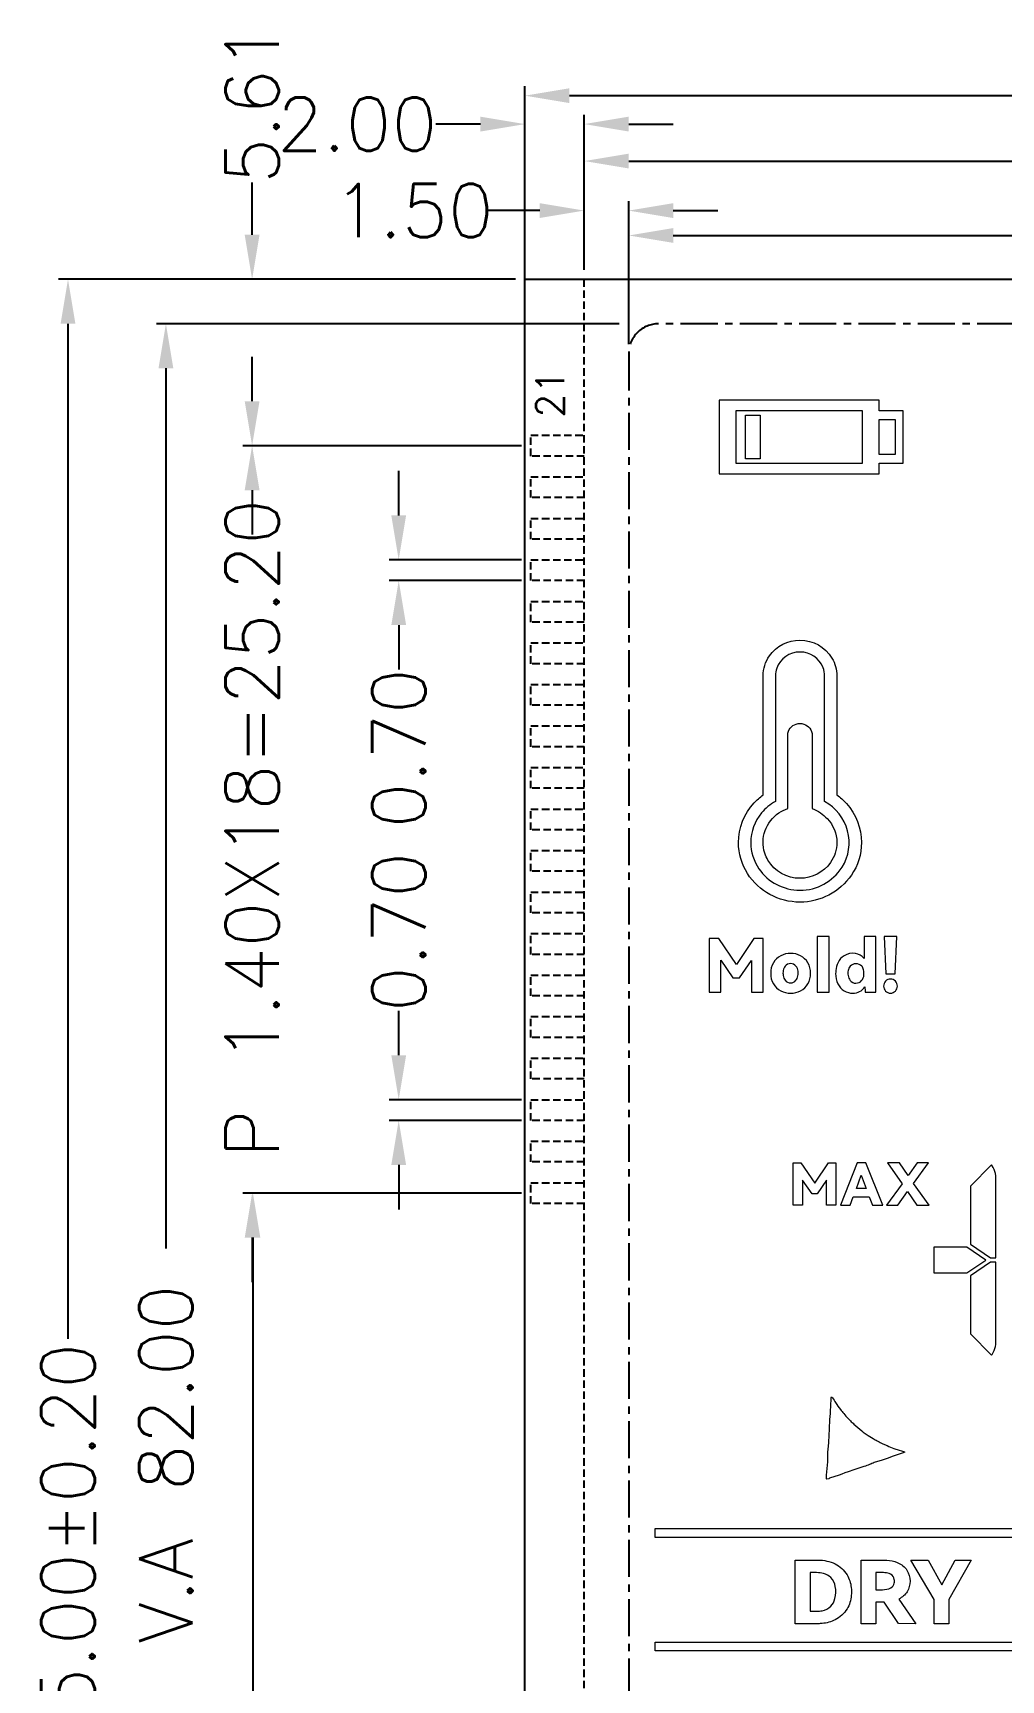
# Model space of a CAD drawing. Header units: millimetres. Extents: x 426 to 1899, y -1707 to -647.
# Drawn here: x 515.9 to 548.6, y -822.8 to -767.3 of the extents above; entities that cross this region are included whole.
import ezdxf
from ezdxf.enums import TextEntityAlignment as Align

# ---------------------------------------------------------------- set-up
doc = ezdxf.new("R2010")
doc.units = ezdxf.units.MM
doc.linetypes.add('CENTER', pattern=[2, 1.25, -0.25, 0.25, -0.25])
doc.linetypes.add('HIDDEN', pattern=[0.375, 0.25, -0.125])
doc.layers.add('dim', color=4, linetype='Continuous')
doc.layers.add('SY', color=5, linetype='Continuous')
doc.styles.add('ROMANS', font='ROMANS.shx', dxfattribs={"bigfont": 'AllInOneBig.shx'})
doc.styles.get("Standard").update_dxf_attribs({"font": 'txt', "bigfont": 'AllInOneBig.shx'})
doc.dimstyles.new('LCDDIM', dxfattribs={"dimtxt": 1.8, "dimasz": 1.5, "dimexe": 0.3175, "dimexo": 0.3175, "dimgap": 0.254, "dimtad": 0, "dimzin": 0, "dimdsep": 46, "dimtxsty": 'Standard', "dimcen": 0.09, "dimadec": 0, "dimazin": 0, "dimtfac": 1, "dimtofl": 0, "dimtmove": 0, "dimatfit": 0, "dimfxl": 1, "dimtolj": 1, "dimtzin": 0, "dimarcsym": 0})

# ---------------------------------------------------------------- blocks, each defined once
blk = doc.blocks.new('*D31')
at = {"layer": 'DEFPOINTS', "color": 0, "ltscale": 0.5}
for p in [(532.709, -806.427), (523.34, -860.618), (532.509, -860.618)]:
    blk.add_point(p, dxfattribs=at)
at = {"layer": 'dim', "color": 0, "lineweight": -2, "ltscale": 0.5}
for p, q in [((532.391, -806.427), (523.022, -806.427)), ((523.34, -807.927), (523.34, -840.471)), ((523.34, -859.118), (523.34, -847.579)), ((532.191, -860.618), (523.022, -860.618))]:
    blk.add_line(p, q, dxfattribs=at)
at = {"layer": 'dim', "color": 0, "ltscale": 0.5}
for points in [[(523.09, -807.927), (523.59, -807.927), (523.34, -806.427)], [(523.09, -859.118), (523.59, -859.118), (523.34, -860.618)]]:
    blk.add_solid(points, dxfattribs=at)
at = {"layer": 'dim', "color": 0, "ltscale": 0.5, "insert": (523.34, -844.025), "char_height": 1.8, "attachment_point": 5, "rotation": 90}
blk.add_mtext('\\A1;54.19', dxfattribs=at)
blk = doc.blocks.new('*D32')
at = {"layer": 'DEFPOINTS', "color": 0, "ltscale": 0.5}
for p in [(523.313, -781.227), (532.709, -781.227), (532.709, -806.427)]:
    blk.add_point(p, dxfattribs=at)
at = {"layer": 'dim', "color": 0, "lineweight": -2, "ltscale": 0.5}
for p, q in [((523.313, -779.727), (523.313, -778.227)), ((532.391, -781.227), (522.995, -781.227)), ((532.391, -806.427), (522.995, -806.427)), ((523.313, -807.927), (523.313, -809.427))]:
    blk.add_line(p, q, dxfattribs=at)
at = {"layer": 'dim', "color": 0, "ltscale": 0.5}
for points in [[(523.063, -779.727), (523.563, -779.727), (523.313, -781.227)], [(523.063, -807.927), (523.563, -807.927), (523.313, -806.427)]]:
    blk.add_solid(points, dxfattribs=at)
at = {"layer": 'dim', "color": 0, "ltscale": 0.5, "insert": (523.313, -794.128), "char_height": 1.8, "attachment_point": 5, "rotation": 90}
blk.add_mtext('\\A1;P 1.40X18=25.20', dxfattribs=at)
blk = doc.blocks.new('*D34')
at = {"layer": 'DEFPOINTS', "color": 0, "ltscale": 0.5}
for p in [(536.009, -774.14), (536.009, -778.118), (590.009, -778.118)]:
    blk.add_point(p, dxfattribs=at)
at = {"layer": 'dim', "color": 0, "lineweight": -2, "ltscale": 0.5}
for p, q in [((536.009, -777.8), (536.009, -773.823)), ((590.009, -777.8), (590.009, -773.823)), ((537.509, -774.14), (553.62, -774.14)), ((588.509, -774.14), (573.928, -774.14))]:
    blk.add_line(p, q, dxfattribs=at)
at = {"layer": 'dim', "color": 0, "ltscale": 0.5}
for points in [[(537.509, -773.89), (537.509, -774.39), (536.009, -774.14)], [(588.509, -773.89), (588.509, -774.39), (590.009, -774.14)]]:
    blk.add_solid(points, dxfattribs=at)
at = {"layer": 'dim', "color": 0, "ltscale": 0.5, "insert": (563.774, -774.14), "char_height": 1.8, "attachment_point": 5}
blk.add_mtext('\\A1;MIN V.A 54.00', dxfattribs=at)
blk = doc.blocks.new('*D35')
at = {"layer": 'DEFPOINTS', "color": 0, "ltscale": 0.5}
for p in [(534.509, -771.631), (534.509, -775.618), (591.509, -775.618)]:
    blk.add_point(p, dxfattribs=at)
at = {"layer": 'dim', "color": 0, "lineweight": -2, "ltscale": 0.5}
for p, q in [((534.509, -775.3), (534.509, -771.313)), ((591.509, -775.3), (591.509, -771.313)), ((536.009, -771.631), (556.01, -771.631)), ((590.009, -771.631), (570.318, -771.631))]:
    blk.add_line(p, q, dxfattribs=at)
at = {"layer": 'dim', "color": 0, "ltscale": 0.5}
for points in [[(536.009, -771.381), (536.009, -771.881), (534.509, -771.631)], [(590.009, -771.381), (590.009, -771.881), (591.509, -771.631)]]:
    blk.add_solid(points, dxfattribs=at)
at = {"layer": 'dim', "color": 0, "ltscale": 0.5, "insert": (563.164, -771.631), "char_height": 1.8, "attachment_point": 5}
blk.add_mtext('\\A1;57.00%%p0.20', dxfattribs=at)
blk = doc.blocks.new('*D36')
at = {"layer": 'DEFPOINTS', "color": 0, "ltscale": 0.5}
for p in [(532.509, -769.426), (593.509, -775.618), (532.509, -860.618)]:
    blk.add_point(p, dxfattribs=at)
at = {"layer": 'dim', "color": 0, "lineweight": -2, "ltscale": 0.5}
for p, q in [((532.509, -860.3), (532.509, -769.108)), ((593.509, -775.3), (593.509, -769.108)), ((534.009, -769.426), (555.918, -769.426)), ((592.009, -769.426), (569.626, -769.426))]:
    blk.add_line(p, q, dxfattribs=at)
at = {"layer": 'dim', "color": 0, "ltscale": 0.5}
for points in [[(534.009, -769.176), (534.009, -769.676), (532.509, -769.426)], [(592.009, -769.176), (592.009, -769.676), (593.509, -769.426)]]:
    blk.add_solid(points, dxfattribs=at)
at = {"layer": 'dim', "color": 0, "ltscale": 0.5, "insert": (562.772, -769.426), "char_height": 1.8, "attachment_point": 5}
blk.add_mtext('\\A1;61.00%%p0.20', dxfattribs=at)
blk = doc.blocks.new('*D37')
at = {"layer": 'DEFPOINTS', "color": 0, "ltscale": 0.5}
for p in [(520.407, -777.118), (536.009, -777.118), (536.009, -859.118)]:
    blk.add_point(p, dxfattribs=at)
at = {"layer": 'dim', "color": 0, "lineweight": -2, "ltscale": 0.5}
for p, q in [((535.691, -777.118), (520.089, -777.118)), ((520.407, -778.618), (520.407, -808.292)), ((520.407, -857.618), (520.407, -828.6)), ((535.691, -859.118), (520.089, -859.118))]:
    blk.add_line(p, q, dxfattribs=at)
at = {"layer": 'dim', "color": 0, "ltscale": 0.5}
for points in [[(520.157, -778.618), (520.657, -778.618), (520.407, -777.118)], [(520.157, -857.618), (520.657, -857.618), (520.407, -859.118)]]:
    blk.add_solid(points, dxfattribs=at)
at = {"layer": 'dim', "color": 0, "ltscale": 0.5, "insert": (520.407, -818.446), "char_height": 1.8, "attachment_point": 5, "rotation": 90}
blk.add_mtext('\\A1;MIN V.A 82.00', dxfattribs=at)
blk = doc.blocks.new('*D38')
at = {"layer": 'DEFPOINTS', "color": 0, "ltscale": 0.5}
for p in [(517.105, -775.618), (532.509, -775.618), (532.509, -860.618)]:
    blk.add_point(p, dxfattribs=at)
at = {"layer": 'dim', "color": 0, "lineweight": -2, "ltscale": 0.5}
for p, q in [((532.191, -775.618), (516.787, -775.618)), ((517.105, -777.118), (517.105, -811.344)), ((517.105, -859.118), (517.105, -825.652)), ((532.191, -860.618), (516.787, -860.618))]:
    blk.add_line(p, q, dxfattribs=at)
at = {"layer": 'dim', "color": 0, "ltscale": 0.5}
for points in [[(516.855, -777.118), (517.355, -777.118), (517.105, -775.618)], [(516.855, -859.118), (517.355, -859.118), (517.105, -860.618)]]:
    blk.add_solid(points, dxfattribs=at)
at = {"layer": 'dim', "color": 0, "ltscale": 0.5, "insert": (517.105, -818.498), "char_height": 1.8, "attachment_point": 5, "rotation": 90}
blk.add_mtext('\\A1;85.00%%p0.20', dxfattribs=at)
blk = doc.blocks.new('*D39')
at = {"layer": 'DEFPOINTS', "color": 0, "ltscale": 0.5}
for p in [(523.313, -775.618), (532.509, -775.618), (532.709, -781.227)]:
    blk.add_point(p, dxfattribs=at)
at = {"layer": 'dim', "color": 0, "lineweight": -2, "ltscale": 0.5}
for p, q in [((523.313, -774.118), (523.313, -772.351)), ((532.191, -775.618), (522.995, -775.618)), ((532.391, -781.227), (522.995, -781.227)), ((523.313, -782.727), (523.313, -784.227))]:
    blk.add_line(p, q, dxfattribs=at)
at = {"layer": 'dim', "color": 0, "ltscale": 0.5}
for points in [[(523.063, -774.118), (523.563, -774.118), (523.313, -775.618)], [(523.063, -782.727), (523.563, -782.727), (523.313, -781.227)]]:
    blk.add_solid(points, dxfattribs=at)
at = {"layer": 'dim', "color": 0, "ltscale": 0.5, "insert": (523.313, -769.697), "char_height": 1.8, "attachment_point": 5, "rotation": 90}
blk.add_mtext('\\A1;5.61', dxfattribs=at)
blk = doc.blocks.new('*D47')
at = {"layer": 'DEFPOINTS', "color": 0, "ltscale": 0.5}
for p in [(528.255, -803.277), (532.709, -803.277), (532.709, -803.977)]:
    blk.add_point(p, dxfattribs=at)
at = {"layer": 'dim', "color": 0, "lineweight": -2, "ltscale": 0.5}
for p, q in [((528.255, -801.777), (528.255, -800.277)), ((532.391, -803.277), (527.937, -803.277)), ((532.391, -803.977), (527.937, -803.977)), ((528.255, -805.477), (528.255, -806.977))]:
    blk.add_line(p, q, dxfattribs=at)
at = {"layer": 'dim', "color": 0, "ltscale": 0.5}
for points in [[(528.005, -801.777), (528.505, -801.777), (528.255, -803.277)], [(528.005, -805.477), (528.505, -805.477), (528.255, -803.977)]]:
    blk.add_solid(points, dxfattribs=at)
at = {"layer": 'dim', "color": 0, "ltscale": 0.5, "insert": (528.255, -797.623), "char_height": 1.8, "attachment_point": 5, "rotation": 90}
blk.add_mtext('\\A1;0.70', dxfattribs=at)
blk = doc.blocks.new('*D48')
at = {"layer": 'DEFPOINTS', "color": 0, "ltscale": 0.5}
for p in [(532.709, -785.077), (528.255, -785.777), (532.709, -785.777)]:
    blk.add_point(p, dxfattribs=at)
at = {"layer": 'dim', "color": 0, "lineweight": -2, "ltscale": 0.5}
for p, q in [((528.255, -783.577), (528.255, -782.077)), ((532.391, -785.077), (527.937, -785.077)), ((532.391, -785.777), (527.937, -785.777)), ((528.255, -787.277), (528.255, -788.777))]:
    blk.add_line(p, q, dxfattribs=at)
at = {"layer": 'dim', "color": 0, "ltscale": 0.5}
for points in [[(528.005, -783.577), (528.505, -783.577), (528.255, -785.077)], [(528.005, -787.277), (528.505, -787.277), (528.255, -785.777)]]:
    blk.add_solid(points, dxfattribs=at)
at = {"layer": 'dim', "color": 0, "ltscale": 0.5, "insert": (528.255, -791.431), "char_height": 1.8, "attachment_point": 5, "rotation": 90}
blk.add_mtext('\\A1;0.70', dxfattribs=at)
blk = doc.blocks.new('*D49')
at = {"layer": 'DEFPOINTS', "color": 0, "ltscale": 0.5}
for p in [(536.009, -773.301), (534.509, -775.618), (536.009, -775.618)]:
    blk.add_point(p, dxfattribs=at)
at = {"layer": 'dim', "color": 0, "lineweight": -2, "ltscale": 0.5}
for p, q in [((534.509, -775.3), (534.509, -772.983)), ((536.009, -775.3), (536.009, -772.983)), ((533.009, -773.301), (531.259, -773.301)), ((537.509, -773.301), (539.009, -773.301))]:
    blk.add_line(p, q, dxfattribs=at)
at = {"layer": 'dim', "color": 0, "ltscale": 0.5}
for points in [[(533.009, -773.051), (533.009, -773.551), (534.509, -773.301)], [(537.509, -773.051), (537.509, -773.551), (536.009, -773.301)]]:
    blk.add_solid(points, dxfattribs=at)
at = {"layer": 'dim', "color": 0, "ltscale": 0.5, "insert": (528.755, -773.301), "char_height": 1.8, "attachment_point": 5}
blk.add_mtext('\\A1;1.50', dxfattribs=at)
blk = doc.blocks.new('*D50')
at = {"layer": 'DEFPOINTS', "color": 0, "ltscale": 0.5}
for p in [(532.509, -770.385), (532.509, -775.618), (534.509, -775.618)]:
    blk.add_point(p, dxfattribs=at)
at = {"layer": 'dim', "color": 0, "lineweight": -2, "ltscale": 0.5}
for p, q in [((532.509, -775.3), (532.509, -770.068)), ((534.509, -775.3), (534.509, -770.068)), ((531.009, -770.385), (529.509, -770.385)), ((536.009, -770.385), (537.509, -770.385))]:
    blk.add_line(p, q, dxfattribs=at)
at = {"layer": 'dim', "color": 0, "ltscale": 0.5}
for points in [[(531.009, -770.135), (531.009, -770.635), (532.509, -770.385)], [(536.009, -770.135), (536.009, -770.635), (534.509, -770.385)]]:
    blk.add_solid(points, dxfattribs=at)
at = {"layer": 'dim', "color": 0, "ltscale": 0.5, "insert": (526.855, -770.385), "char_height": 1.8, "attachment_point": 5}
blk.add_mtext('\\A1;2.00', dxfattribs=at)

msp = doc.modelspace()

# ---------------------------------------------------------------- linework, layer by layer
msp.add_lwpolyline([(593.509, -775.618), (593.509, -860.618), (532.509, -860.618), (532.509, -775.618)], close=True)
at = {"linetype": 'HIDDEN'}
for points in [[(534.509, -860.618), (534.509, -775.618)], [(534.509, -781.577), (532.709, -781.577), (532.709, -780.877), (534.509, -780.877)], [(534.509, -782.977), (532.709, -782.977), (532.709, -782.277), (534.509, -782.277)], [(534.509, -784.377), (532.709, -784.377), (532.709, -783.677), (534.509, -783.677)], [(534.509, -785.777), (532.709, -785.777), (532.709, -785.077), (534.509, -785.077)], [(534.509, -787.177), (532.709, -787.177), (532.709, -786.477), (534.509, -786.477)], [(534.509, -788.577), (532.709, -788.577), (532.709, -787.877), (534.509, -787.877)], [(534.509, -789.977), (532.709, -789.977), (532.709, -789.277), (534.509, -789.277)], [(534.509, -791.377), (532.709, -791.377), (532.709, -790.677), (534.509, -790.677)], [(534.509, -792.777), (532.709, -792.777), (532.709, -792.077), (534.509, -792.077)], [(534.509, -794.177), (532.709, -794.177), (532.709, -793.477), (534.509, -793.477)], [(534.509, -795.577), (532.709, -795.577), (532.709, -794.877), (534.509, -794.877)], [(534.509, -796.977), (532.709, -796.977), (532.709, -796.277), (534.509, -796.277)], [(534.509, -798.377), (532.709, -798.377), (532.709, -797.677), (534.509, -797.677)], [(534.509, -799.777), (532.709, -799.777), (532.709, -799.077), (534.509, -799.077)], [(534.509, -801.177), (532.709, -801.177), (532.709, -800.477), (534.509, -800.477)], [(534.509, -802.577), (532.709, -802.577), (532.709, -801.877), (534.509, -801.877)], [(534.509, -803.977), (532.709, -803.977), (532.709, -803.277), (534.509, -803.277)], [(534.509, -805.377), (532.709, -805.377), (532.709, -804.677), (534.509, -804.677)], [(534.509, -806.777), (532.709, -806.777), (532.709, -806.077), (534.509, -806.077)]]:
    msp.add_lwpolyline(points, dxfattribs=at)
at = {"linetype": 'CENTER'}
for points in [[(590.009, -858.118), (590.009, -778.118, 0.414214), (589.009, -777.118), (537.009, -777.118, 0.414214), (536.009, -778.118), (536.009, -858.118, 0.414214), (537.009, -859.118), (589.009, -859.118, 0.414214)], [(589.009, -777.118), (537.009, -777.118, 0.414214), (536.009, -778.118), (536.009, -858.118, 0.414214), (537.009, -859.118), (589.009, -859.118, 0.414214), (590.009, -858.118), (590.009, -778.118, 0.414214)]]:
    msp.add_lwpolyline(points, format="xyb", close=True, dxfattribs=at)
at = {"lineweight": 9}
for points in [[(544.45, -779.697), (539.064, -779.697), (539.064, -782.173), (544.45, -782.173), (544.45, -781.82), (545.268, -781.82), (545.268, -780.049), (544.45, -780.049)], [(543.88, -781.831), (539.633, -781.831), (539.633, -780.039), (543.88, -780.039)], [(540.441, -781.665), (539.944, -781.665), (539.944, -780.194), (540.441, -780.194)], [(544.989, -781.52), (544.45, -781.52), (544.45, -780.339), (544.989, -780.339)], [(539.638, -798.718), (539.043, -797.847), (538.717, -797.847), (538.717, -799.654), (539.112, -799.654), (539.112, -798.578), (539.524, -799.165), (539.739, -799.165), (540.147, -798.583), (540.147, -799.654), (540.547, -799.654), (540.547, -797.847), (540.228, -797.847)], [(542.764, -797.775), (542.362, -797.775), (542.362, -799.654), (542.764, -799.654)], [(544.989, -799.039), (545.046, -797.775), (544.621, -797.775), (544.68, -799.039)], [(542.68, -805.99), (542.359, -806.449), (542.189, -806.449), (541.864, -805.986), (541.864, -806.835), (541.552, -806.835), (541.552, -805.41), (541.809, -805.41), (542.279, -806.097), (542.744, -805.41), (542.995, -805.41), (542.995, -806.835), (542.68, -806.835)], [(543.708, -805.41), (543.145, -806.835), (543.476, -806.835), (543.581, -806.547), (544.12, -806.547), (544.23, -806.835), (544.58, -806.835), (544.002, -805.41)], [(545.73, -805.41), (545.432, -805.838), (545.138, -805.41), (544.731, -805.41), (545.229, -806.109), (544.706, -806.835), (545.087, -806.835), (545.41, -806.371), (545.728, -806.835), (546.138, -806.835), (545.615, -806.101), (546.113, -805.41)], [(547.529, -808.152), (548.203, -808.609), (548.391, -808.609), (548.391, -805.912), (548.388, -805.84), (548.376, -805.768), (548.358, -805.698), (548.331, -805.63), (548.298, -805.565), (548.258, -805.504), (548.238, -805.479), (547.529, -806.192)], [(543.684, -806.268), (543.846, -805.824), (544.015, -806.268)], [(547.408, -808.251), (546.292, -808.251), (546.292, -809.117), (547.408, -809.117), (548.046, -808.684)], [(547.528, -809.217), (547.528, -811.176), (548.238, -811.889), (548.259, -811.864), (548.299, -811.803), (548.331, -811.738), (548.357, -811.67), (548.376, -811.599), (548.387, -811.528), (548.391, -811.456), (548.391, -808.759), (548.203, -808.759)]]:
    msp.add_lwpolyline(points, close=True, dxfattribs=at)
for points in [[(543.027, -788.987), (543.027, -793.003, -0.052778), (543.348, -793.291, -0.185972), (543.857, -794.609, -0.151233), (543.515, -795.709, -0.247778), (541.783, -796.616, -0.257342), (540.011, -795.648, -0.14194), (539.71, -794.609, -0.189521), (540.239, -793.27, -0.049228), (540.54, -793.003), (540.54, -788.987, -0.154561), (540.753, -788.315, -0.244489), (541.783, -787.783, -0.263763), (542.862, -788.389, -0.13574)], [(540.954, -788.987), (540.954, -793.223, 0.089656), (540.49, -793.606, 0.178576), (540.125, -794.609, 0.151248), (540.398, -795.489, 0.247737), (541.783, -796.215, 0.257338), (543.201, -795.44, 0.209422), (543.39, -794.212, 0.200504), (542.613, -793.223), (542.613, -788.987, 0.091239), (542.562, -788.712, 0.309781), (541.783, -788.184, 0.316842), (540.998, -788.73, 0.084825)], [(542.814, -795.281, -0.244474), (541.783, -795.814, -0.263682), (540.705, -795.207, -0.056286), (540.596, -794.966, -0.335756), (541.076, -793.608, -0.065998), (541.369, -793.464), (541.369, -790.995, -0.091204), (541.394, -790.857, -0.309771), (541.783, -790.593, -0.316861), (542.176, -790.867, -0.084814), (542.198, -790.995), (542.198, -793.464, -0.11492), (542.703, -793.802, -0.191254), (543.028, -794.609, -0.154579)], [(543.942, -798.518, 0.200711), (543.653, -798.349, 0.171881), (543.274, -798.422, 0.141372), (543.067, -798.648, 0.100345), (542.99, -798.926, 0.023082), (542.986, -799.021, 0.117632), (543.064, -799.374, 0.140292), (543.274, -799.606, 0.140242), (543.567, -799.686, 0.120895), (543.795, -799.633, 0.128076), (543.969, -799.474, -0.029529), (543.986, -799.654), (544.345, -799.654), (544.345, -797.775), (543.942, -797.775)], [(541.802, -798.425, 0.244942), (541.137, -798.425, 0.139652), (540.889, -798.659, 0.139581), (540.796, -799.015, 0.139211), (540.889, -799.372, 0.137506), (541.136, -799.605, 0.243879), (541.804, -799.605, 0.138542), (542.048, -799.372, 0.138883), (542.139, -799.015, 0.136745), (542.048, -798.659, 0.139926)], [(541.688, -799.192, 0.108424), (541.722, -799.015, 0.034323), (541.717, -798.943, 0.143001), (541.649, -798.775, 0.485462), (541.284, -798.775, 0.06335), (541.245, -798.837, 0.107719), (541.211, -799.015, 0.034385), (541.215, -799.086, 0.145024), (541.284, -799.253, 0.479559), (541.649, -799.253, 0.06426)], [(543.863, -799.262, 0.162308), (543.939, -799.072, 0.08299), (543.929, -798.899, 0.13425), (543.864, -798.776, 0.210928), (543.67, -798.696, 0.228812), (543.475, -798.781, 0.066071), (543.436, -798.841, 0.112401), (543.401, -799.015, 0.034679), (543.406, -799.086, 0.141248), (543.475, -799.257, 0.238228), (543.67, -799.348, 0.219775)], [(544.834, -799.686, 0.21), (544.999, -799.616, 0.411716), (544.999, -799.28, 0.426279), (544.669, -799.28, 0.403458), (544.669, -799.616, 0.212094)], [(545.321, -815.165), (545.264, -815.18), (544.923, -815.301), (544.723, -815.371), (544.523, -815.44), (544.323, -815.501, 0.01687), (544.175, -815.561), (544.151, -815.571), (544.126, -815.58, -0.01226), (543.941, -815.643), (543.807, -815.689), (543.596, -815.758), (543.407, -815.828), (543.3, -815.863), (543.192, -815.898), (543.102, -815.932), (542.779, -816.042), (542.756, -816.059), (542.688, -816.075), (542.675, -816.06), (542.681, -815.942), (542.688, -815.829), (542.696, -815.715), (542.718, -815.49, 0.014239), (542.723, -815.307), (542.725, -815.237), (542.728, -815.166), (542.744, -814.96), (542.751, -814.832), (542.762, -814.593), (542.778, -814.388), (542.783, -814.275), (542.786, -814.162), (542.788, -814.124), (542.79, -814.086, -0.012436), (542.811, -813.879), (542.814, -813.799), (542.825, -813.574), (542.834, -813.374), (542.834, -813.325), (542.846, -813.297), (542.881, -813.326, 0.009584), (542.982, -813.492, 0.013198), (543.146, -813.718, 0.015785), (543.259, -813.862, 0.01121), (543.409, -814.029), (543.485, -814.109, 0.011731), (543.601, -814.213), (543.865, -814.444), (543.919, -814.487), (544.083, -814.595), (544.248, -814.702, 0.024891), (544.383, -814.775), (544.41, -814.788, 0.053274), (544.58, -814.882), (544.615, -814.897), (544.685, -814.925), (544.718, -814.939, 0.015664), (544.949, -815.038, 0.016501), (545.092, -815.084), (545.236, -815.125), (545.312, -815.147)]]:
    msp.add_lwpolyline(points, format="xyb", close=True, dxfattribs=at)
at = {"layer": 'SY', "color": 1, "lineweight": 9}
for points in [[(549.168, -821.864), (536.901, -821.864), (536.901, -821.564), (549.168, -821.564, 1), (549.168, -818.034), (536.901, -818.034), (536.901, -817.734), (549.168, -817.734, -1)], [(543.37, -820.446, -0.14337), (542.968, -820.816, -0.094966), (542.535, -820.938, -0.023011), (542.399, -820.944), (541.626, -820.944), (541.626, -818.801), (542.399, -818.801, -0.116289), (542.967, -818.927, -0.144713), (543.37, -819.295, -0.113042), (543.51, -819.728, -0.04643), (543.512, -819.991, -0.115445)], [(545.695, -820.944), (545.101, -820.941), (544.627, -820.218), (544.343, -820.218), (544.343, -820.944), (543.842, -820.944), (543.842, -818.801), (544.621, -818.801, -0.073978), (544.982, -818.851, -0.030156), (545.085, -818.889, -0.146183), (545.388, -819.138, -0.149649), (545.493, -819.51, -0.142605), (545.396, -819.867, -0.142361), (545.118, -820.112)], [(542.344, -820.522, 0.047577), (542.528, -820.506, 0.155336), (542.827, -820.353, 0.13132), (542.963, -820.1, 0.103696), (542.974, -819.689, 0.148784), (542.825, -819.391, 0.135974), (542.576, -819.25, 0.066084), (542.344, -819.223), (542.127, -819.223), (542.127, -820.522)], [(544.343, -819.223), (544.343, -819.799), (544.562, -819.799, 0.126189), (544.848, -819.734, 0.233516), (544.961, -819.574, 0.078979), (544.963, -819.458, 0.248232), (544.839, -819.278, 0.104575), (544.646, -819.226, 0.02189), (544.562, -819.223)]]:
    msp.add_lwpolyline(points, format="xyb", close=True, dxfattribs=at)
msp.add_lwpolyline([(546.57, -819.638), (547.018, -818.801), (547.556, -818.801), (546.807, -820.13), (546.807, -820.944), (546.307, -820.944), (546.307, -820.133), (545.525, -818.801), (546.108, -818.801)], close=True, dxfattribs=at)

# ---------------------------------------------------------------- texts
at = {"style": 'ROMANS'}
msp.add_text('21', height=0.9457, rotation=90, dxfattribs=at).set_placement((533.365, -779.475), align=Align.MIDDLE)

# ---------------------------------------------------------------- dimensions: what is measured, and where the dimension line sits
at = {"layer": 'dim', "ltscale": 0.5}
for base, p1, p2, picture, middle in [((523.313, -775.618), (532.709, -781.227), (532.509, -775.618), '*D39', (523.313, -769.697)), ((523.34, -860.618), (532.709, -806.427), (532.509, -860.618), '*D31', (523.34, -844.025))]:
    dim = msp.add_linear_dim(base=base, p1=p1, p2=p2, angle=90, dimstyle='LCDDIM', dxfattribs=at)
    dim.commit()
    dim.dimension.update_dxf_attribs({"geometry": picture, "text_midpoint": middle, "dimtype": 160})
for base, p1, p2, angle, text, picture, middle, dimtype in [((532.509, -769.426), (593.509, -775.618), (532.509, -860.618), 180, '<>%%p0.20', '*D36', (562.772, -769.426), 160), ((536.009, -774.14), (590.009, -778.118), (536.009, -778.118), 180, 'MIN V.A <>', '*D34', (563.774, -774.14), 160), ((534.509, -771.631), (591.509, -775.618), (534.509, -775.618), 180, '<>%%p0.20', '*D35', (563.164, -771.631), 160), ((517.105, -775.618), (532.509, -860.618), (532.509, -775.618), 90, '<>%%p0.20', '*D38', (517.105, -818.498), 161), ((520.407, -777.118), (536.009, -859.118), (536.009, -777.118), 90, 'MIN V.A <>', '*D37', (520.407, -818.446), 160), ((523.313, -781.227), (532.709, -806.427), (532.709, -781.227), 90, 'P 1.40X18=<>', '*D32', (523.313, -794.128), 160)]:
    dim = msp.add_linear_dim(base=base, p1=p1, p2=p2, angle=angle, text=text, dimstyle='LCDDIM', dxfattribs=at)
    dim.commit()
    dim.dimension.update_dxf_attribs({"geometry": picture, "text_midpoint": middle, "dimtype": dimtype})
dim = msp.add_linear_dim(base=(532.509, -770.385), p1=(534.509, -775.618), p2=(532.509, -775.618), dimstyle='LCDDIM', dxfattribs=at)
dim.commit()
dim.dimension.update_dxf_attribs({"geometry": '*D50', "text_midpoint": (526.855, -770.385)})
dim = msp.add_linear_dim(base=(536.009, -773.301), p1=(534.509, -775.618), p2=(536.009, -775.618), dimstyle='LCDDIM', dxfattribs=at)
dim.commit()
dim.dimension.update_dxf_attribs({"geometry": '*D49', "text_midpoint": (528.755, -773.301), "dimtype": 160})
for base, p1, p2, picture, middle in [((528.255, -785.777), (532.709, -785.077), (532.709, -785.777), '*D48', (528.255, -791.431)), ((528.255, -803.277), (532.709, -803.977), (532.709, -803.277), '*D47', (528.255, -797.623))]:
    dim = msp.add_linear_dim(base=base, p1=p1, p2=p2, angle=90, dimstyle='LCDDIM', dxfattribs=at)
    dim.commit()
    dim.dimension.update_dxf_attribs({"geometry": picture, "text_midpoint": middle})

doc.saveas('drawing.dxf')
